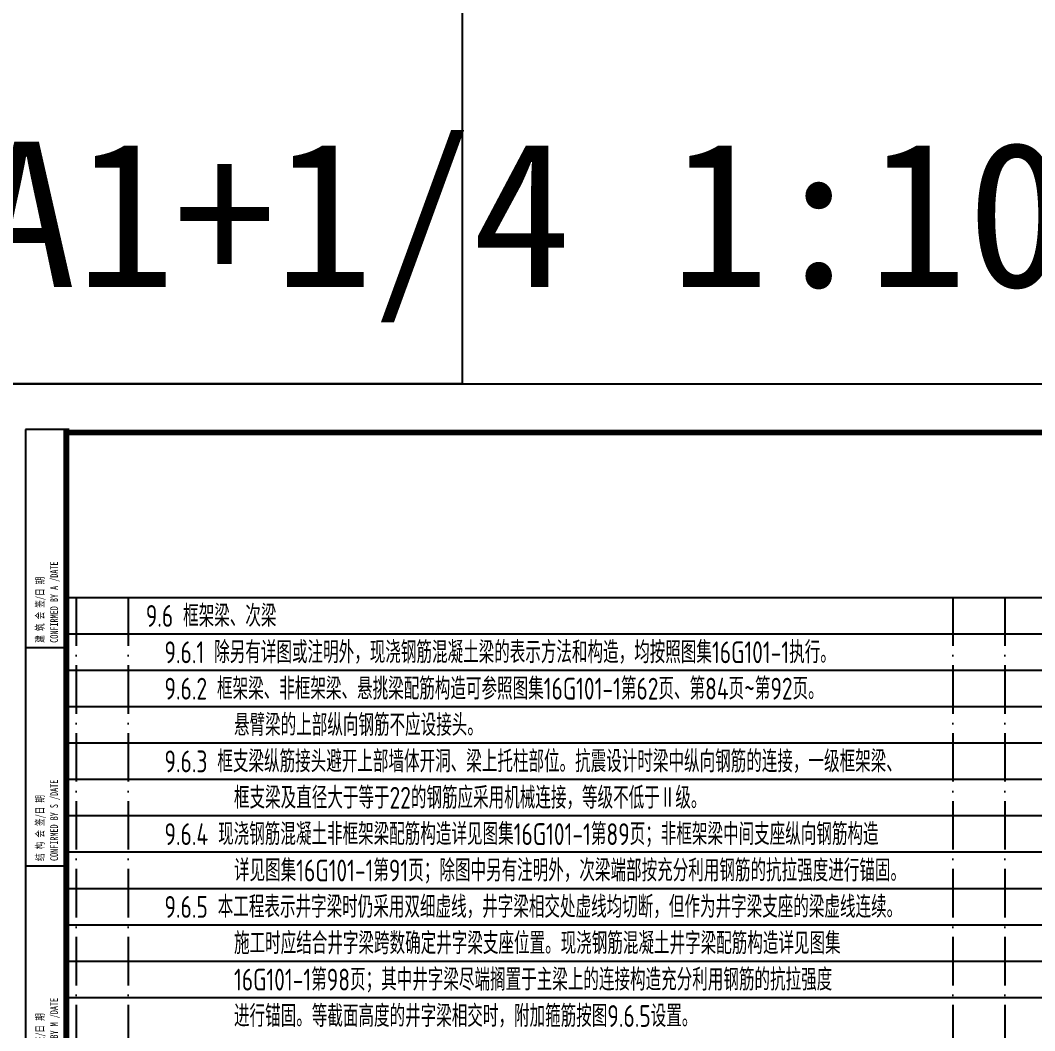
# Model space of a CAD drawing. Extents: x 393367 to 3005760, y 4998 to 826018.
# Drawn here: x 2027086 to 2047995, y 504626 to 525462 of the extents above; entities that cross this region are included whole.
import ezdxf

# ---------------------------------------------------------------- set-up
doc = ezdxf.new("R2010")
doc.units = 0
doc.header["$LTSCALE"] = 1000
doc.linetypes.add('D1', pattern=[14, 10, -2, 0, -2])
doc.layers.get('Defpoints').update_dxf_attribs({"linetype": 'CONTINUOUS'})
for name, color, linetype in [('C-SHET-TTLB', 11, 'CONTINUOUS'), ('DIM', 3, 'CONTINUOUS'), ('S-1-TEXT', 7, 'CONTINUOUS')]:
    doc.layers.add(name, color=color, linetype=linetype)
doc.layers.add('yichutu', color=7, linetype='CONTINUOUS', true_color=0xffffff, plot=False)
doc.styles.add('SHEET-ECADI', font='simhei.ttf', dxfattribs={"width": 0.7})
doc.styles.add('TS', font='tssdeng.shx', dxfattribs={"width": 0.7, "bigfont": 'tssdchn.shx'})

# ---------------------------------------------------------------- blocks, each defined once
blk = doc.blocks.new('2014SHEET-L')
at = {"layer": 'C-SHET-TTLB'}
for p, q in [((0, -45), (-9, -45)), ((0, -90), (-9, -90)), ((0, -135), (-9, -135)), ((0, -180), (-9, -180)), ((0, -225), (-9, -225))]:
    blk.add_line(p, q, dxfattribs=at)
at = {"layer": 'C-SHET-TTLB', "style": 'SHEET-ECADI', "width": 0.7}
for s, p in [('CONFIRMED BY A /DATE', (-2.33, -43.96)), ('建 筑 会 签/日 期', (-5.24, -43.96)), ('CONFIRMED BY S /DATE', (-2.33, -88.96)), ('结 构 会 签/日 期', (-5.24, -88.96)), ('CONFIRMED BY M /DATE', (-2.33, -133.96)), ('暖 动 会 签/日 期', (-5.24, -133.96)), ('CONFIRMED BY E /DATE', (-2.33, -178.96)), ('电 气 会 签/日 期', (-5.24, -178.96)), ('给 排 水 会 签/日 期', (-5.24, -223.96)), ('CONFIRMED BY P /DATE', (-2.33, -223.96))]:
    blk.add_text(s, height=1.6, rotation=90, dxfattribs=at).set_placement(p)
blk = doc.blocks.new('2017_11-sheet-L2', base_point=(18.4, 410))
at = {"layer": 'C-SHET-TTLB'}
blk.add_blockref('2014SHEET-L', (19, 410.6), dxfattribs=at)
blk = doc.blocks.new('yct-1051-594-105100-59400-100-1002')
at = {"layer": 'yichutu', "color": 7, "true_color": 0xffffff}
blk.add_lwpolyline([(0, 0), (0, 59400), (105100, 59400), (105100, 0)], close=True, dxfattribs=at)
blk.add_text('A1+1/4 1:100', height=3000, dxfattribs=at).set_placement((0, 61400))

msp = doc.modelspace()

# ---------------------------------------------------------------- linework, layer by layer
at = {"layer": 'C-SHET-TTLB'}
for p, q in [((2027195.72511, 517022.12225), (2027195.72511, 459502.12225)), ((2028095.72511, 517022.12225), (2027195.72511, 517022.12225))]:
    msp.add_line(p, q, dxfattribs=at)
msp.add_lwpolyline([(2131295.72511, 517962.12225), (2131295.72511, 458562.12225), (2026195.72511, 458562.12225), (2026195.72511, 517962.12225)], close=True, dxfattribs=at)
at = {"layer": 'C-SHET-TTLB', "const_width": 120}
for points in [[(2028035.72511, 516962.12225), (2122795.72511, 516962.12225), (2122795.72511, 459562.12225), (2028035.72511, 459562.12225)], [(2028035.72511, 516962.12225), (2130295.72511, 516962.12225), (2130295.72511, 459562.12225), (2028035.72511, 459562.12225)]]:
    msp.add_lwpolyline(points, close=True, dxfattribs=at)
at = {"layer": 'Defpoints', "color": 252}
for p, q in [((2028035.72511, 513562.12225), (2122795.72511, 513562.12225)), ((2028035.72511, 512812.12225), (2122795.72511, 512812.12225)), ((2028035.72511, 512062.12225), (2122795.72511, 512062.12225)), ((2028035.72511, 511312.12225), (2122795.72511, 511312.12225)), ((2028035.72511, 510562.12225), (2122795.72511, 510562.12225)), ((2028035.72511, 509812.12225), (2122795.72511, 509812.12225)), ((2028035.72511, 509062.12225), (2122795.72511, 509062.12225)), ((2028035.72511, 508312.12225), (2122795.72511, 508312.12225)), ((2028035.72511, 507562.12225), (2122795.72511, 507562.12225)), ((2028035.72511, 506812.12225), (2122795.72511, 506812.12225)), ((2028035.72511, 506062.12225), (2122795.72511, 506062.12225)), ((2028035.72511, 505312.12225), (2122795.72511, 505312.12225))]:
    msp.add_line(p, q, dxfattribs=at)
at = {"layer": 'Defpoints', "color": 252, "linetype": 'D1', "ltscale": 0.1}
for p, q in [((2028235.72511, 513562.12225), (2028235.72511, 459562.12225)), ((2029307.72511, 513562.12225), (2029307.72511, 459562.12225)), ((2046307.72511, 513562.12225), (2046307.72511, 459562.12225)), ((2047379.72511, 513562.12225), (2047379.72511, 459562.12225))]:
    msp.add_line(p, q, dxfattribs=at)
at = {"layer": 'DIM', "color": 5, "linetype": 'ByBlock'}
msp.add_lwpolyline([(2026195.72511, 527962.12225), (2036195.72511, 527962.12225), (2036195.72511, 517962.12225), (2026195.72511, 517962.12225)], close=True, dxfattribs=at)

# ---------------------------------------------------------------- block references
at = {"layer": 'C-SHET-TTLB', "xscale": 100, "yscale": 100, "zscale": 100}
msp.add_blockref('2017_11-sheet-L2', (2028035.72511, 516962.12225), dxfattribs=at)
at = {"layer": 'yichutu'}
msp.add_blockref('yct-1051-594-105100-59400-100-1002', (2026195.72511, 458562.12225), dxfattribs=at)

# ---------------------------------------------------------------- texts
at = {"layer": 'S-1-TEXT', "style": 'TS', "width": 0.75}
for s, p in [('9.6 框架梁、次梁', (2029672.5386, 512954.55175)), ('9.6.1 除另有详图或注明外，现浇钢筋混凝土梁的表示方法和构造，均按照图集16G101-1执行。', (2030056.77793, 512204.55175)), ('9.6.2 框架梁、非框架梁、悬挑梁配筋构造可参照图集16G101-1第62页、第84页~第92页。', (2030056.77793, 511454.55175)), ('       悬臂梁的上部纵向钢筋不应设接头。', (2030056.77793, 510704.55175)), ('9.6.3 框支梁纵筋接头避开上部墙体开洞、梁上托柱部位。抗震设计时梁中纵向钢筋的连接，一级框架梁、', (2030056.77793, 509954.55175)), ('       框支梁及直径大于等于22的钢筋应采用机械连接，等级不低于Ⅱ级。', (2030056.77793, 509204.55175)), ('9.6.4 现浇钢筋混凝土非框架梁配筋构造详见图集16G101-1第89页；非框架梁中间支座纵向钢筋构造', (2030056.77793, 508454.55175)), ('       详见图集16G101-1第91页；除图中另有注明外，次梁端部按充分利用钢筋的抗拉强度进行锚固。', (2030056.77793, 507704.55175)), ('9.6.5 本工程表示井字梁时仍采用双细虚线，井字梁相交处虚线均切断，但作为井字梁支座的梁虚线连续。', (2030056.77793, 506954.55175)), ('       施工时应结合井字梁跨数确定井字梁支座位置。现浇钢筋混凝土井字梁配筋构造详见图集', (2030056.77793, 506204.55175)), ('       16G101-1第98页；其中井字梁尽端搁置于主梁上的连接构造充分利用钢筋的抗拉强度', (2030056.77793, 505454.55175)), ('       进行锚固。等截面高度的井字梁相交时，附加箍筋按图9.6.5设置。', (2030056.77793, 504704.55175))]:
    msp.add_text(s, height=450, dxfattribs=at).set_placement(p)

doc.saveas('drawing.dxf')
